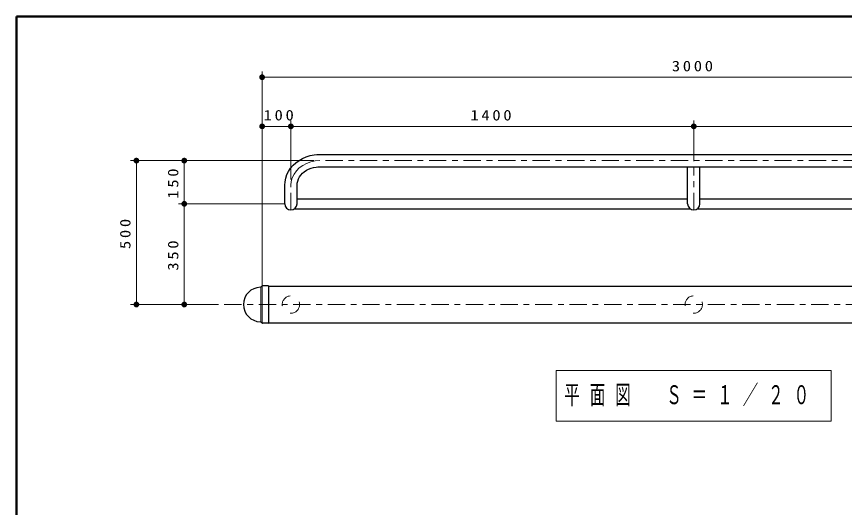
# Model space of a CAD drawing. Units: millimetres on the paper, scale 1:20. Extents: x -365 to 0, y -54 to 257.
# Drawn here: x -365 to -221.2, y 171.7 to 257 of the extents above; entities that cross this region are included whole.
import ezdxf

# ---------------------------------------------------------------- set-up
doc = ezdxf.new("R2010")
doc.units = ezdxf.units.MM
doc.linetypes.add('USER1', pattern=[4.5, 2.5, -2])
doc.linetypes.add('USER2', pattern=[6, 3, -1, 1, -1])
doc.layers.add('LY_1', color=7, linetype='Continuous', lineweight=13)
doc.layers.add('LY_2', color=7, linetype='Continuous', lineweight=13)
doc.styles.add('ＭＳ ゴシック', font='')
doc.styles.get('ＭＳ ゴシック').set_extended_font_data('MS Gothic')

# ---------------------------------------------------------------- blocks, each defined once
blk = doc.blocks.new('filled_dot')
at = {"color": 0, "linetype": 'Continuous', "lineweight": -2, "const_width": 1.25}
blk.add_lwpolyline([(-0.625, 0, 1), (0.625, 0, 1)], format="xyb", close=True, dxfattribs=at)

msp = doc.modelspace()

# ---------------------------------------------------------------- linework, layer by layer
at = {"layer": 'LY_1'}
for p, q in [((-322.333, 207.964), (-322.333, 247.461)), ((-322.333, 246.461), (-172.333, 246.461)), ((-317.333, 228.674), (-317.333, 238.921)), ((-247.333, 231.897), (-247.333, 238.921)), ((-322.333, 237.921), (-317.333, 237.921)), ((-317.333, 237.921), (-247.333, 237.921)), ((-247.333, 237.921), (-177.333, 237.921)), ((-313.333, 231.964), (-345.177, 231.964)), ((-344.177, 206.964), (-344.177, 231.964)), ((-335.86, 224.464), (-335.86, 231.964)), ((-318.333, 224.464), (-336.86, 224.464)), ((-335.86, 206.964), (-335.86, 224.464)), ((-322.354, 210.121), (-322.354, 203.807)), ((-322.583, 209.92), (-322.583, 204.008)), ((-329.918, 206.964), (-345.177, 206.964)), ((-271.233, 195.5), (-271.233, 186.7)), ((-223.433, 195.5), (-271.233, 195.5)), ((-223.433, 186.7), (-223.433, 195.5)), ((-271.233, 186.7), (-223.433, 186.7))]:
    msp.add_line(p, q, dxfattribs=at)
at = {"layer": 'LY_1', "lineweight": 25}
for p, q in [((-312.333, 233.032), (-182.333, 233.032)), ((-312.333, 230.897), (-182.333, 230.897)), ((-248.4, 224.464), (-248.4, 230.897)), ((-246.265, 224.464), (-246.265, 230.897)), ((-318.4, 224.464), (-318.4, 227.674)), ((-316.265, 224.464), (-316.265, 227.674)), ((-316.265, 225.314), (-248.4, 225.314)), ((-246.265, 225.314), (-178.4, 225.314)), ((-316.687, 223.614), (-247.978, 223.614)), ((-246.687, 223.614), (-177.978, 223.614)), ((-322.411, 210.135), (-322.539, 210.007)), ((-321.258, 210.214), (-322.274, 210.194)), ((-321.233, 210.189), (-321.233, 203.739)), ((-321.083, 210.139), (-173.583, 210.139)), ((-322.411, 203.793), (-322.539, 203.921)), ((-321.258, 203.714), (-322.274, 203.734)), ((-321.083, 203.789), (-173.583, 203.789))]:
    msp.add_line(p, q, dxfattribs=at)
at = {"layer": 'LY_1', "linetype": 'USER2'}
for p, q in [((-182.333, 231.964), (-312.333, 231.964)), ((-247.333, 223.383), (-247.333, 230.897)), ((-317.333, 223.383), (-317.333, 227.674)), ((-328.918, 206.964), (-166.035, 206.964))]:
    msp.add_line(p, q, dxfattribs=at)
at = {"layer": 'LY_1', "lineweight": 25}
for points in [[(-318.4, 227.674), (-318.358, 228.303), (-318.232, 228.924), (-318.025, 229.528), (-317.739, 230.106), (-317.377, 230.65), (-316.946, 231.153), (-316.451, 231.608), (-315.899, 232.008), (-315.297, 232.348), (-314.654, 232.624), (-313.979, 232.83), (-313.282, 232.966), (-312.809, 233.015), (-312.333, 233.032)], [(-316.265, 227.674), (-316.238, 228.052), (-316.156, 228.426), (-316.022, 228.789), (-315.836, 229.137), (-315.602, 229.464), (-315.323, 229.767), (-315.002, 230.04), (-314.644, 230.281), (-314.254, 230.486), (-313.837, 230.651), (-313.4, 230.776), (-312.948, 230.857), (-312.641, 230.887), (-312.333, 230.897)]]:
    msp.add_lwpolyline(points, dxfattribs=at)
at = {"layer": 'LY_1', "linetype": 'USER2'}
msp.add_lwpolyline([(-317.333, 227.674), (-317.271, 228.345), (-317.088, 228.999), (-316.788, 229.621), (-316.378, 230.195), (-315.868, 230.707), (-315.271, 231.145), (-314.602, 231.496), (-313.878, 231.754), (-313.115, 231.911), (-312.333, 231.964)], dxfattribs=at)
at = {"layer": 'LY_1', "color": 2, "linetype": 'USER1'}
for centre in [(-317.333, 206.964), (-247.333, 206.964)]:
    msp.add_circle(centre, 1.508, dxfattribs=at)
at = {"layer": 'LY_1', "lineweight": 25}
for centre, radius, start, end in [((-317.333, 224.464), 1.067, 180, 0), ((-247.333, 224.464), 1.067, 180, 0), ((-322.27, 209.994), 0.2, 91.00395, 135), ((-321.258, 210.189), 0.025, 0, 91.12199), ((-322.583, 206.964), 3, 91.14158, 268.85995), ((-322.645, 210.113), 0.15, 271.14158, 315), ((-322.645, 203.815), 0.15, 45, 88.85995), ((-322.27, 203.934), 0.2, 225, 268.99605), ((-321.258, 203.739), 0.025, 268.87801, 0)]:
    msp.add_arc(centre, radius, start, end, dxfattribs=at)
at = {"layer": 'LY_2', "lineweight": 50}
for p, q in [((-365, 257), (-365, 0)), ((0, 257), (-365, 257))]:
    msp.add_line(p, q, dxfattribs=at)

# ---------------------------------------------------------------- block references
at = {"layer": 'LY_1', "xscale": 0.4, "yscale": 0.4}
for p in [(-322.333, 246.461), (-322.333, 237.921), (-317.333, 237.921), (-247.333, 237.921)]:
    msp.add_blockref('filled_dot', p, dxfattribs=at)
for p, rotation in [((-317.333, 237.921), 180), ((-247.333, 237.921), 180), ((-344.177, 231.964), 270), ((-335.86, 231.964), 270), ((-335.86, 224.464), 270), ((-335.86, 224.464), 90), ((-344.177, 206.964), 90), ((-335.86, 206.964), 90)]:
    msp.add_blockref('filled_dot', p, dxfattribs=dict(at, rotation=rotation))

# ---------------------------------------------------------------- texts
at = {"layer": 'LY_1', "style": 'ＭＳ ゴシック'}
for s, insert, char_height, attachment_point in [('\\T1.33;\\W1.15;3000', (-247.333, 247.461), 1.833, 8), ('\\T1.33;\\W1.15;100', (-319.219, 238.921), 1.833, 8), ('\\T1.33;\\W1.15;1400', (-282.333, 238.921), 1.833, 8), ('\\T1.64;\\W0.6;平面図\u3000Ｓ＝１／２０', (-269.833, 191.1), 3.299, 4)]:
    msp.add_mtext(s, dxfattribs=dict(at, insert=insert, char_height=char_height, attachment_point=attachment_point))
at = {"layer": 'LY_1', "char_height": 1.833, "attachment_point": 8, "rotation": 90, "style": 'ＭＳ ゴシック'}
for s, insert in [('\\T1.33;\\W1.15;150', (-336.86, 228.214)), ('\\T1.33;\\W1.15;500', (-345.177, 219.464)), ('\\T1.33;\\W1.15;350', (-336.86, 215.714))]:
    msp.add_mtext(s, dxfattribs=dict(at, insert=insert))

doc.saveas('drawing.dxf')
